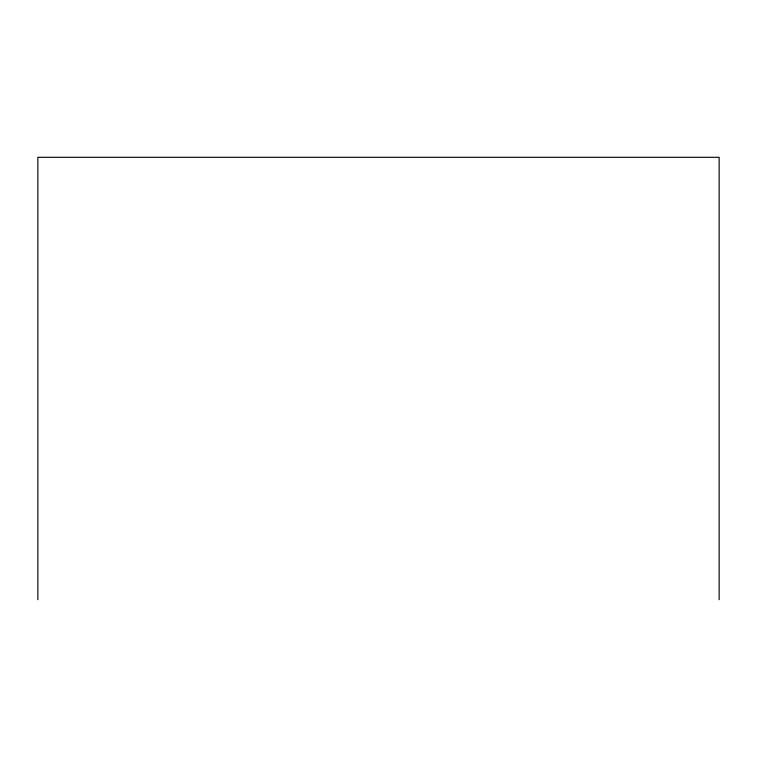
<?xml version="1.0" encoding="UTF-8"?>
<svg xmlns="http://www.w3.org/2000/svg" width="757" height="757" viewBox="0 0 757 757"><rect width="100%" height="100%" fill="white"/><g stroke="black" fill="none" stroke-linecap="round" stroke-linejoin="round"><path stroke-width="1.14" d="M719.15 599.695L719.15 157.305L37.85 157.305L37.85 599.695"/></g></svg>
